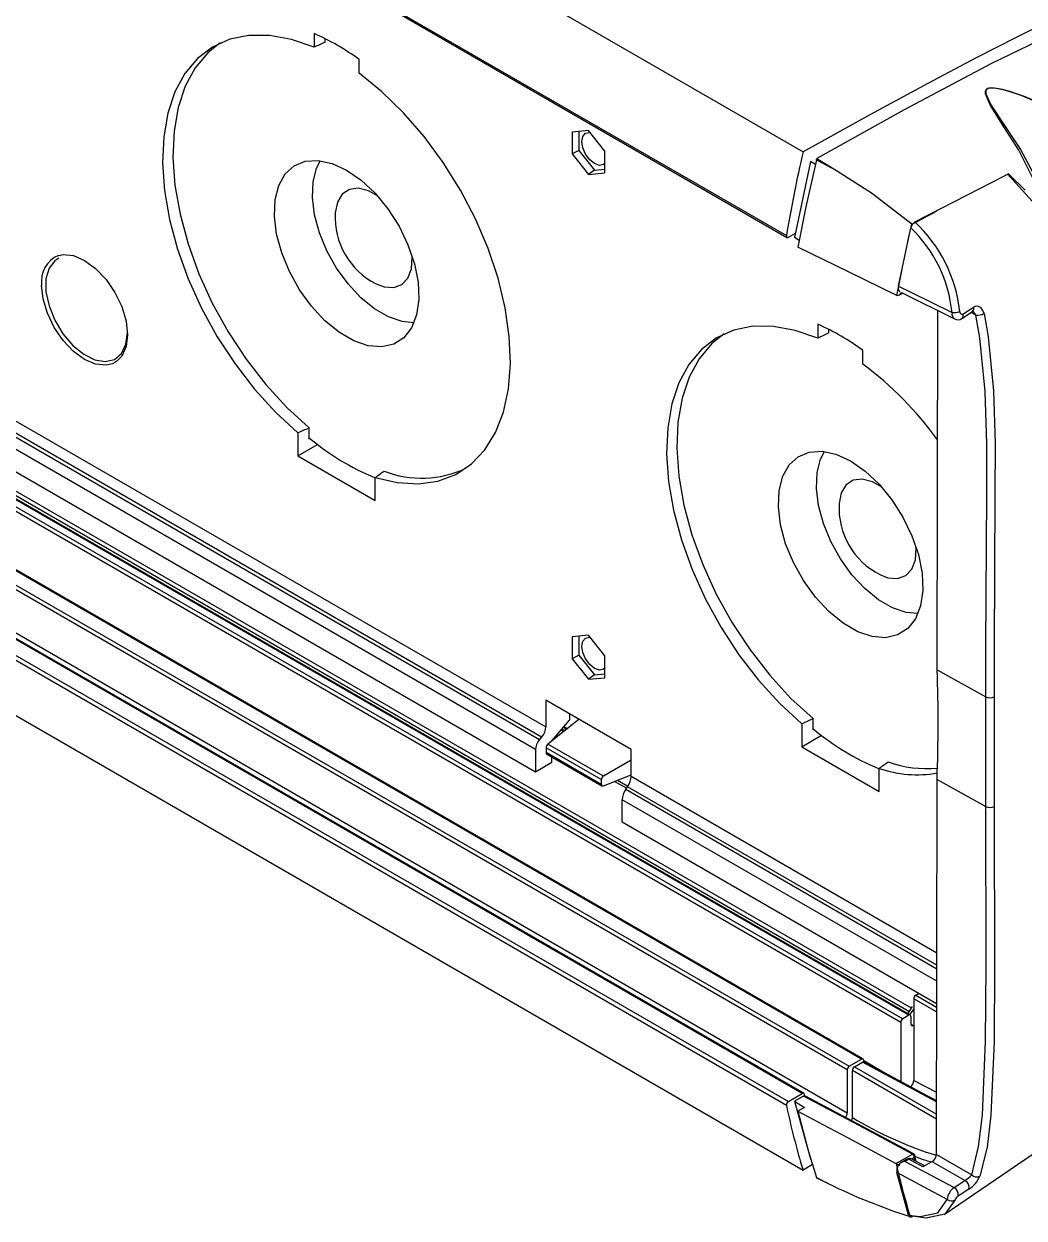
# Model space of a CAD drawing. Header units: inches. Extents: x 5 to 105, y 0 to 80.
# Drawn here: x 62.86 to 66.018, y 45.297 to 49.069 of the extents above; entities that cross this region are included whole.
import ezdxf

# ---------------------------------------------------------------- set-up
doc = ezdxf.new("R2010")
doc.units = ezdxf.units.IN
doc.header["$MEASUREMENT"] = 0

msp = doc.modelspace()

# ---------------------------------------------------------------- linework, layer by layer
for p, q in [((15.5047, 77.4224), (65.3201, 48.6645)), ((15.4523, 77.1577), (65.2677, 48.3999)), ((15.4541, 77.1521), (65.2695, 48.3943)), ((65.6286, 45.9155), (15.8131, 74.6734)), ((15.8196, 74.6846), (65.6351, 45.9268)), ((65.6546, 45.938), (15.8391, 74.6959)), ((65.6592, 45.9385), (15.8437, 74.6963)), ((65.6543, 45.9503), (15.884, 74.6821)), ((65.5052, 45.7993), (15.6897, 74.5571)), ((65.5098, 45.7997), (15.6943, 74.5576)), ((65.4597, 45.7655), (15.6443, 74.5234)), ((15.6508, 74.5346), (65.4662, 45.7768)), ((65.3179, 45.6912), (15.5025, 74.449)), ((65.3225, 45.6916), (15.5071, 74.4495)), ((65.2677, 45.6534), (15.4523, 74.4112)), ((15.4587, 74.4237), (65.2741, 45.6659)), ((15.6443, 74.3878), (65.4597, 45.63)), ((15.5047, 74.2071), (65.3201, 45.4492)), ((53.6431, 52.8992), (65.6616, 45.9611)), ((63.7759, 49.0384), (63.7759, 48.9946)), ((63.8107, 49.0112), (63.8107, 49.022)), ((63.9181, 48.9125), (63.9181, 48.9563)), ((64.6426, 48.7317), (64.5906, 48.7271)), ((64.5906, 48.7271), (64.5906, 48.6578)), ((64.6118, 48.7289), (64.6118, 48.6692)), ((64.6945, 48.6671), (64.6426, 48.7317)), ((64.6118, 48.6692), (64.5906, 48.6578)), ((64.5906, 48.6578), (64.6426, 48.5931)), ((64.6118, 48.6692), (64.6621, 48.6067)), ((64.6945, 48.5978), (64.6945, 48.6671)), ((65.3432, 48.6338), (65.2931, 48.3935)), ((65.3592, 48.6246), (65.3432, 48.6338)), ((65.3625, 48.6394), (65.4259, 48.6057)), ((65.3634, 48.6434), (65.4259, 48.6057)), ((64.6621, 48.6067), (64.6426, 48.5931)), ((64.6426, 48.5931), (64.6945, 48.5978)), ((64.6621, 48.6067), (64.6945, 48.6096)), ((65.6731, 48.443), (65.96, 48.5912)), ((65.963, 48.5919), (65.9683, 48.5946)), ((61.5949, 48.5299), (64.5078, 46.8483)), ((61.5781, 48.4889), (64.4884, 46.8089)), ((64.4947, 46.8163), (61.5836, 48.4969)), ((65.6646, 48.4359), (65.7417, 48.4769)), ((64.4753, 46.7769), (61.5667, 48.456)), ((65.6213, 48.2405), (65.6601, 48.4245)), ((65.651, 48.3814), (65.6633, 48.4369)), ((65.6633, 48.4369), (65.6646, 48.4359)), ((61.5667, 48.3857), (64.4753, 46.7066)), ((65.2741, 48.3947), (65.296, 48.4074)), ((65.3084, 48.3847), (65.2931, 48.3935)), ((65.6159, 48.2113), (65.6162, 48.2112)), ((65.6229, 48.2123), (65.6336, 48.2185)), ((65.6306, 48.2199), (65.6307, 48.22)), ((65.6307, 48.22), (65.7987, 48.1369)), ((65.7439, 47.0287), (65.7459, 48.163)), ((65.8216, 48.1383), (65.8553, 48.1603)), ((65.8563, 48.1605), (65.8564, 48.1604)), ((65.8656, 48.1491), (65.8506, 48.1572)), ((65.3671, 48.1198), (65.3671, 48.076)), ((65.4019, 48.0926), (65.4019, 48.1034)), ((65.5093, 47.9939), (65.5093, 48.0377)), ((63.7606, 47.7577), (63.7606, 47.7932)), ((63.7247, 47.7773), (63.7247, 47.7047)), ((63.7247, 47.7047), (63.7869, 47.7406)), ((63.7247, 47.7047), (63.9693, 47.5635)), ((63.9693, 47.5635), (63.9693, 47.6361)), ((64.6426, 47.1379), (64.5906, 47.1333)), ((64.5906, 47.1333), (64.5906, 47.064)), ((64.6118, 47.1352), (64.6118, 47.0754)), ((64.6945, 47.0733), (64.6426, 47.1379)), ((64.6118, 47.0754), (64.5906, 47.064)), ((64.6118, 47.0754), (64.6621, 47.0129)), ((64.6945, 47.004), (64.6945, 47.0733)), ((64.5906, 47.064), (64.6426, 46.9994)), ((65.7439, 47.0287), (65.8974, 46.9433)), ((64.6621, 47.0129), (64.6426, 46.9994)), ((64.6426, 46.9994), (64.6945, 47.004)), ((64.6621, 47.0129), (64.6945, 47.0158)), ((64.7774, 46.777), (64.5078, 46.9326)), ((64.5078, 46.9326), (64.5078, 46.8483)), ((65.8971, 46.597), (65.8974, 46.9433)), ((65.9236, 46.944), (65.9234, 46.5971)), ((64.583, 46.8892), (64.583, 46.8695)), ((64.6123, 46.8723), (64.5142, 46.7939)), ((64.5284, 46.8052), (64.583, 46.8695)), ((64.5639, 46.8336), (64.5563, 46.838)), ((64.5595, 46.8418), (64.568, 46.8369)), ((64.5729, 46.8408), (64.5633, 46.8463)), ((64.5752, 46.8426), (64.5651, 46.8484)), ((65.3159, 46.8587), (65.3159, 46.7861)), ((65.3518, 46.8391), (65.3518, 46.8746)), ((64.4947, 46.8163), (64.4884, 46.8089)), ((65.3159, 46.7861), (65.3782, 46.822)), ((64.4753, 46.7769), (64.4753, 46.7066)), ((64.6832, 46.682), (64.5088, 46.7827)), ((64.5088, 46.7827), (64.5088, 46.7677)), ((64.6832, 46.667), (64.5088, 46.7677)), ((64.5105, 46.7636), (64.6853, 46.6627)), ((64.6896, 46.6926), (64.5142, 46.7939)), ((64.7774, 46.6927), (64.7774, 46.777)), ((65.3159, 46.7861), (65.5605, 46.6449)), ((64.4753, 46.7066), (64.5274, 46.7377)), ((64.5274, 46.7377), (64.5274, 46.7538)), ((64.7774, 46.7433), (64.6896, 46.6926)), ((64.6896, 46.6626), (64.7774, 46.697)), ((64.7774, 46.6927), (65.7424, 46.1356)), ((65.5605, 46.6449), (65.5605, 46.7175)), ((64.6832, 46.682), (64.6832, 46.667)), ((64.7625, 46.6546), (64.7248, 46.6764)), ((64.7344, 46.6802), (64.7671, 46.6613)), ((64.7605, 46.6517), (64.766, 46.6597)), ((64.7605, 46.6517), (65.7423, 46.085)), ((65.7423, 46.0961), (64.766, 46.6597)), ((65.7413, 45.4981), (65.7433, 46.6828)), ((65.7433, 46.6828), (65.8971, 46.597)), ((64.7492, 46.5485), (64.7492, 46.6188)), ((65.7422, 46.0455), (64.7492, 46.6188)), ((64.7492, 46.5485), (65.7421, 45.9753)), ((65.6695, 45.9902), (65.6695, 45.7322)), ((65.742, 45.9483), (65.6695, 45.9902)), ((65.676, 46.0014), (65.6865, 46.0075)), ((65.676, 46.0014), (65.7421, 45.9633)), ((65.6546, 45.938), (65.6351, 45.9268)), ((65.6611, 45.9097), (65.6611, 45.9343)), ((65.6286, 45.9155), (65.6286, 45.7282)), ((65.6611, 45.9097), (65.6675, 45.9059)), ((65.6675, 45.9059), (65.6695, 45.9071)), ((65.4662, 45.7768), (65.5052, 45.7993)), ((65.4824, 45.7749), (65.5084, 45.7899)), ((65.7415, 45.6645), (65.5084, 45.7899)), ((65.5117, 45.7908), (65.5117, 45.7955)), ((65.5117, 45.7949), (65.6093, 45.7386)), ((65.7415, 45.6675), (65.5129, 45.7904)), ((65.4597, 45.7655), (65.4597, 45.63)), ((65.476, 45.6153), (65.476, 45.7636)), ((65.7414, 45.6104), (65.476, 45.7636)), ((65.4824, 45.7749), (65.7415, 45.6254)), ((65.6695, 45.7322), (65.7416, 45.6949)), ((65.2741, 45.6659), (65.3179, 45.6912)), ((65.3215, 45.683), (65.2931, 45.6666)), ((65.325, 45.6837), (65.3244, 45.6884)), ((65.6695, 45.5005), (65.326, 45.6835)), ((65.2931, 45.6666), (65.3251, 45.6469)), ((65.2931, 45.6666), (65.3432, 45.4843)), ((65.3251, 45.6469), (65.3041, 45.6348)), ((65.6135, 45.4699), (65.6653, 45.4998)), ((65.6494, 45.4836), (65.6289, 45.4718)), ((65.6541, 45.4831), (65.6424, 45.4764)), ((65.7039, 45.4624), (65.6628, 45.4843)), ((65.6717, 45.4886), (65.6635, 45.4839)), ((65.6744, 45.4781), (65.6717, 45.4886)), ((65.7413, 45.4981), (65.8528, 45.4337)), ((65.3497, 45.467), (65.3201, 45.4492)), ((65.6137, 45.4698), (65.6135, 45.4699)), ((65.7323, 45.4787), (65.6987, 45.4594)), ((65.8315, 45.416), (65.7282, 45.4756)), ((65.3625, 45.426), (65.399, 45.4065)), ((65.399, 45.4065), (65.3634, 45.4231)), ((65.6529, 45.3072), (65.6164, 45.4413)), ((65.7974, 45.3938), (65.8315, 45.416))]:
    msp.add_line(p, q)
at = {"flags": 128}
for points in [[(66.8489, 49.4243), (66.7244, 49.3576), (66.6257, 49.3078), (66.5453, 49.2705), (66.4762, 49.241), (66.4111, 49.2148), (66.3427, 49.1873), (66.2639, 49.1541), (66.1899, 49.121), (66.1014, 49.0792), (65.9951, 49.0267), (65.8673, 48.9612), (65.7145, 48.8805), (65.5333, 48.7823), (65.3201, 48.6645)], [(66.9219, 49.4137), (66.7084, 49.3056), (66.4953, 49.2082), (66.2061, 49.083), (65.9154, 48.9431), (65.6396, 48.7972), (65.3634, 48.6434)], [(63.7759, 48.9946), (63.7044, 49.0194), (63.6355, 49.0321), (63.5703, 49.0322), (63.51, 49.02), (63.4556, 48.9955), (63.4081, 48.9592), (63.3683, 48.9118), (63.3369, 48.854), (63.3145, 48.7869), (63.3014, 48.7117), (63.298, 48.6297), (63.3042, 48.5424), (63.32, 48.4512), (63.345, 48.3577), (63.3788, 48.2638), (63.4209, 48.1708), (63.4705, 48.0806), (63.5267, 47.9947), (63.5885, 47.9146), (63.6549, 47.8417), (63.7247, 47.7773)], [(63.4801, 49.0084), (63.441, 48.9775), (63.401, 48.93), (63.3695, 48.8721), (63.347, 48.8048), (63.334, 48.7294), (63.3306, 48.647), (63.3369, 48.5593), (63.3529, 48.4678), (63.3782, 48.374), (63.4124, 48.2797), (63.4548, 48.1866), (63.5048, 48.0962), (63.5614, 48.0102), (63.6237, 47.9301), (63.6905, 47.8573), (63.7606, 47.7932)], [(63.9693, 47.6361), (64.039, 47.62), (64.1054, 47.6162), (64.1672, 47.6249), (64.2234, 47.646), (64.273, 47.6789), (64.3151, 47.7233), (64.349, 47.7782), (64.374, 47.8427), (64.3897, 47.9157), (64.3959, 47.9959), (64.3925, 48.0819), (64.3794, 48.1721), (64.357, 48.2651), (64.3257, 48.3591), (64.2859, 48.4525), (64.2383, 48.5436), (64.1839, 48.6309), (64.1236, 48.7128), (64.0584, 48.7879), (63.9895, 48.8549), (63.9181, 48.9125)], [(66.0565, 48.5601), (66.0013, 48.6697), (65.9545, 48.7435), (65.9107, 48.8127), (65.8958, 48.8475), (65.8962, 48.857), (65.8986, 48.8612), (65.9034, 48.8646), (65.9063, 48.8656), (65.9138, 48.8668), (65.9243, 48.8665), (65.9506, 48.8618), (65.9768, 48.8545), (66.0155, 48.8413), (66.1239, 48.7965), (66.2289, 48.7418), (66.3216, 48.6787)], [(66.2383, 48.7325), (66.2271, 48.74), (66.1228, 48.7944), (66.0143, 48.8403), (65.9762, 48.8536), (65.9503, 48.861), (65.9243, 48.8659), (65.914, 48.8663), (65.9066, 48.8652), (65.9039, 48.8643), (65.8999, 48.8616), (65.8993, 48.861), (65.8971, 48.8568), (65.897, 48.8475), (65.9128, 48.8132), (65.9585, 48.7448), (66.0065, 48.6717), (66.0612, 48.5703)], [(64.6218, 48.6969), (64.6249, 48.7129), (64.6336, 48.723), (64.6467, 48.7255), (64.6477, 48.7254)], [(64.6945, 48.6275), (64.6905, 48.6244), (64.6775, 48.6218), (64.6621, 48.6272), (64.6467, 48.6396), (64.6336, 48.6572), (64.6249, 48.6773), (64.6218, 48.6969)], [(63.879, 48.607), (63.9249, 48.5751), (63.969, 48.5336), (64.0094, 48.4844), (64.0445, 48.4294), (64.0727, 48.3709), (64.0931, 48.3113), (64.1047, 48.2529), (64.107, 48.1983), (64.1, 48.1496), (64.084, 48.1088), (64.0595, 48.0777), (64.0277, 48.0574), (63.9898, 48.0488), (63.9473, 48.0523), (63.9021, 48.0676), (63.8559, 48.0943), (63.8106, 48.1312), (63.7682, 48.1767), (63.7302, 48.2291), (63.6984, 48.2862), (63.674, 48.3455), (63.6579, 48.4048), (63.6509, 48.4616), (63.6533, 48.5135), (63.6648, 48.5585), (63.6852, 48.5947), (63.7135, 48.6205), (63.7485, 48.635), (63.7889, 48.6376), (63.833, 48.6281), (63.879, 48.607)], [(64.0917, 48.1248), (64.0548, 48.1283), (64.0115, 48.1431), (63.9673, 48.1686), (63.9239, 48.2039), (63.8833, 48.2475), (63.8469, 48.2977), (63.8165, 48.3523), (63.793, 48.4092), (63.7777, 48.466), (63.771, 48.5203), (63.7732, 48.5701), (63.7843, 48.6131), (63.7962, 48.6369)], [(65.3625, 48.6394), (65.3292, 48.4911), (65.3041, 48.363)], [(65.3625, 48.6394), (65.363, 48.6415), (65.3634, 48.6434)], [(65.4259, 48.6057), (65.5359, 48.535), (65.6633, 48.4369)], [(66.0216, 48.5432), (65.973, 48.5904), (65.9683, 48.5946)], [(65.9726, 48.5881), (66.0437, 48.509), (66.0631, 48.4813)], [(63.9764, 48.5256), (63.9478, 48.5415), (63.9158, 48.5496), (63.8875, 48.546), (63.8649, 48.5311), (63.8496, 48.5059), (63.8429, 48.4723), (63.8428, 48.4713)], [(65.2677, 48.3999), (65.2676, 48.3982), (65.2678, 48.3967), (65.2683, 48.3954), (65.2691, 48.3945), (65.2701, 48.394), (65.2714, 48.3938), (65.2727, 48.3941), (65.2741, 48.3947)], [(65.6159, 48.2113), (65.4634, 48.2855), (65.3838, 48.3242), (65.3041, 48.363)], [(62.9697, 48.3289), (62.9574, 48.3208), (62.9391, 48.2967), (62.9296, 48.2631), (62.9296, 48.2225), (62.9391, 48.1779), (62.9574, 48.1327), (62.9831, 48.0901), (63.0143, 48.0535), (63.0487, 48.0253), (63.0838, 48.0079), (63.1169, 48.0023), (63.1456, 48.0092), (63.1678, 48.0278), (63.1818, 48.057), (63.1866, 48.0944)], [(62.9686, 48.3372), (62.9836, 48.3401), (63.0163, 48.3369), (63.0513, 48.3219), (63.0864, 48.2963), (63.1191, 48.2618), (63.1472, 48.2207), (63.1687, 48.1759), (63.1823, 48.1303), (63.1869, 48.0871), (63.1823, 48.0493), (63.1687, 48.0193), (63.1534, 48.0034)], [(63.9717, 48.248), (63.9972, 48.2382), (64.0276, 48.2359), (64.0533, 48.2453), (64.0725, 48.2655), (64.0836, 48.2952), (64.0858, 48.3321), (64.0855, 48.3365)], [(65.6162, 48.2112), (65.617, 48.2154), (65.6316, 48.289)], [(63.1393, 47.9955), (63.1191, 47.9907), (63.0864, 47.9939), (63.0513, 48.0089), (63.0163, 48.0344), (62.9836, 48.069), (62.9555, 48.11), (62.934, 48.1549), (62.9204, 48.2005), (62.9158, 48.2436)], [(65.6213, 48.2405), (65.6625, 48.2201), (65.7906, 48.1568)], [(65.8154, 48.1598), (65.8157, 48.1581), (65.8168, 48.1551), (65.8185, 48.1529), (65.8205, 48.1517), (65.8226, 48.1515), (65.8246, 48.1523)], [(65.8246, 48.1523), (65.8489, 48.1682), (65.8583, 48.1743)], [(65.8553, 48.16), (65.8559, 48.1605), (65.8561, 48.1606)], [(65.8916, 48.1543), (65.8884, 48.1634), (65.8823, 48.1718), (65.8747, 48.1766), (65.8665, 48.1775), (65.8583, 48.1743)], [(65.8974, 46.9433), (65.8978, 47.1013), (65.9, 47.5801), (65.9002, 47.7423), (65.8956, 47.9072), (65.8788, 48.0772), (65.8656, 48.1491)], [(65.8916, 48.1543), (65.9051, 48.0805), (65.9219, 47.9095), (65.9265, 47.7437), (65.9263, 47.5805), (65.9241, 47.1017), (65.9236, 46.944)], [(65.3671, 48.076), (65.2957, 48.1008), (65.2268, 48.1135), (65.1616, 48.1136), (65.1012, 48.1014), (65.0468, 48.0769), (64.9993, 48.0406), (64.9595, 47.9932), (64.9281, 47.9354), (64.9057, 47.8683), (64.8927, 47.7931), (64.8892, 47.7111), (64.8954, 47.6238), (64.9112, 47.5326), (64.9362, 47.4391), (64.9701, 47.3452), (65.0122, 47.2522), (65.0617, 47.162), (65.1179, 47.0761), (65.1798, 46.996), (65.2462, 46.9231), (65.3159, 46.8587)], [(65.0713, 48.0898), (65.0323, 48.0589), (64.9923, 48.0114), (64.9607, 47.9535), (64.9382, 47.8862), (64.9252, 47.8108), (64.9218, 47.7284), (64.9282, 47.6407), (64.9441, 47.5492), (64.9694, 47.4554), (65.0036, 47.3611), (65.0461, 47.2679), (65.096, 47.1776), (65.1527, 47.0916), (65.2149, 47.0115), (65.2817, 46.9387), (65.3518, 46.8746)], [(63.1534, 48.0034), (63.1472, 47.9994), (63.1393, 47.9955)], [(65.4702, 47.6884), (65.5162, 47.6565), (65.5603, 47.615), (65.6006, 47.5658), (65.6357, 47.5108), (65.664, 47.4523), (65.6843, 47.3927), (65.6959, 47.3343), (65.6983, 47.2797), (65.6913, 47.231), (65.6752, 47.1902), (65.6508, 47.1591), (65.6189, 47.1388), (65.581, 47.1302), (65.5386, 47.1337), (65.4933, 47.149), (65.4471, 47.1757), (65.4018, 47.2126), (65.3594, 47.2581), (65.3215, 47.3105), (65.2896, 47.3676), (65.2652, 47.4269), (65.2491, 47.4862), (65.2422, 47.543), (65.2445, 47.5949), (65.2561, 47.6399), (65.2764, 47.6761), (65.3047, 47.7019), (65.3398, 47.7164), (65.3802, 47.719), (65.4242, 47.7095), (65.4702, 47.6884)], [(65.683, 47.2062), (65.6461, 47.2097), (65.6027, 47.2245), (65.5585, 47.25), (65.5151, 47.2853), (65.4745, 47.3289), (65.4382, 47.3791), (65.4077, 47.4337), (65.3843, 47.4906), (65.3689, 47.5474), (65.3622, 47.6017), (65.3645, 47.6515), (65.3755, 47.6945), (65.3874, 47.7182)], [(65.5676, 47.607), (65.539, 47.6229), (65.5071, 47.631), (65.4787, 47.6274), (65.4561, 47.6125), (65.4408, 47.5873), (65.4341, 47.5537), (65.434, 47.5527)], [(65.563, 47.3294), (65.5884, 47.3196), (65.6188, 47.3173), (65.6446, 47.3267), (65.6637, 47.3469), (65.6748, 47.3766), (65.6771, 47.4135), (65.6767, 47.4179)], [(64.6218, 47.1032), (64.6249, 47.1192), (64.6336, 47.1292), (64.6467, 47.1318), (64.6477, 47.1316)], [(64.6945, 47.0337), (64.6905, 47.0306), (64.6775, 47.0281), (64.6621, 47.0334), (64.6467, 47.0459), (64.6336, 47.0635), (64.6249, 47.0836), (64.6218, 47.1032)], [(65.8528, 45.4337), (65.8746, 45.5235), (65.8864, 45.6228), (65.8964, 45.8557), (65.898, 46.0941), (65.8971, 46.597)], [(65.9234, 46.5971), (65.9234, 46.575), (65.9243, 46.0945), (65.9233, 45.8554), (65.9127, 45.622), (65.9011, 45.5216), (65.8786, 45.4299)], [(65.665, 45.9656), (65.6649, 45.9655), (65.6507, 45.9438)], [(65.6695, 45.9579), (65.6615, 45.9464), (65.6572, 45.9396)], [(65.3244, 45.6884), (65.3241, 45.6896), (65.3236, 45.6906), (65.323, 45.6913), (65.3222, 45.6918), (65.3212, 45.6921), (65.3202, 45.692), (65.3191, 45.6917), (65.3179, 45.6912)], [(65.3215, 45.683), (65.3237, 45.6838), (65.3256, 45.6837), (65.326, 45.6834)], [(65.6653, 45.4998), (65.4971, 45.5894), (65.3215, 45.683)], [(65.3041, 45.6348), (65.3362, 45.5107), (65.3625, 45.426)], [(65.3041, 45.6348), (65.3831, 45.5927), (65.4622, 45.5506), (65.6135, 45.4699)], [(65.6627, 45.4841), (65.662, 45.4846), (65.6583, 45.4848), (65.6541, 45.4831)], [(65.6987, 45.4594), (65.6892, 45.4644), (65.6735, 45.4728), (65.6541, 45.4831)], [(65.6711, 45.498), (65.6743, 45.4853), (65.6764, 45.4771)], [(65.7243, 45.4741), (65.697, 45.4821), (65.6736, 45.4919)], [(65.7658, 45.3087), (66.0432, 45.4987), (66.0602, 45.5111)], [(65.6424, 45.4764), (65.7255, 45.4321), (65.7974, 45.3938)], [(65.3625, 45.426), (65.363, 45.4244), (65.3634, 45.4231)], [(65.7756, 45.3564), (65.748, 45.3712), (65.6164, 45.4413)], [(65.8439, 45.3888), (65.8196, 45.373), (65.8098, 45.3666)], [(65.6529, 45.3072), (65.6905, 45.3021), (65.7462, 45.3137), (65.7756, 45.3564)], [(65.8001, 45.3551), (65.7681, 45.3099), (65.7087, 45.2974), (65.666, 45.3034)]]:
    msp.add_lwpolyline(points, dxfattribs=at)
for centre, radius, start, end in [((63.4588, 48.325), 0.7808, 53.967, 66.0384), ((69.929, 47.6144), 4.727, 167.1646, 170.4351), ((65.9641, 48.5805), 0.0115, 41.7979, 110.9222), ((65.9594, 48.5842), 0.0136, 2.9949, 49.3545), ((64.0785, 48.4585), 0.236, 176.8841, 243.1106), ((65.6884, 48.4185), 0.0289, 121.8762, 168.0172), ((65.3658, 48.1153), 0.4269, 5.5772, 46.4136), ((65.3639, 48.1104), 0.4541, 6.2511, 47.0904), ((63.0023, 48.2565), 0.0874, 112.6447, 188.4209), ((65.6384, 48.2351), 0.0179, 162.5757, 224.2176), ((65.6166, 48.2266), 0.0155, 268.4994, 334.0983), ((65.7927, 48.2414), 0.0846, 268.6188, 285.5367), ((65.8475, 48.1692), 0.012, 311.1688, 25.3516), ((65.8472, 48.1432), 0.0193, 17.8286, 61.9157), ((65.8092, 48.153), 0.0189, 168.4133, 236.8219), ((65.8092, 48.1533), 0.0191, 237.2987, 310.0412), ((65.8138, 48.1472), 0.012, 311.5909, 25.1233), ((65.8713, 48.1883), 0.0396, 261.6518, 300.7529), ((65.05, 47.4064), 0.7808, 53.9669, 66.0384), ((64.8368, 47.0948), 1.1228, 35.9974, 53.2049), ((64.2656, 48.3595), 0.7827, 229.8204, 247.7528), ((64.1162, 47.9597), 0.3256, 248.5931, 295.3183), ((65.6697, 47.5399), 0.236, 176.8841, 243.1106), ((61.1335, 46.8638), 4.6133, 357.7511, 2.0491), ((65.9098, 46.9676), 0.0273, 242.8611, 300.3579), ((65.8568, 47.4409), 0.7827, 229.8204, 247.7528), ((65.7147, 47.1025), 0.3858, 250.915, 274.4346), ((65.6804, 47.068), 0.3705, 251.1205, 279.8994), ((65.9101, 46.6223), 0.0284, 242.7559, 297.8236), ((65.6571, 45.9349), 0.00401, 350.7862, 129.2025), ((65.6427, 45.9149), 0.0141, 122.6058, 177.3944), ((65.665, 45.909), 0.00401, 170.7851, 309.2036), ((65.5077, 45.7962), 0.00401, 350.7863, 129.2037), ((65.4738, 45.7649), 0.0141, 122.6053, 177.3944), ((65.643, 45.7328), 0.0265, 307.4378, 358.7211), ((65.2813, 45.6543), 0.0136, 121.8607, 184.1463), ((67.4984, 46.1172), 2.2784, 191.7454, 197.0476), ((65.432, 45.6312), 0.0278, 324.3063, 357.4904), ((65.4548, 45.6152), 0.0212, 331.2574, 0.2219), ((66.1007, 46.647), 1.2062, 238.8041, 252.6382), ((65.6566, 45.4727), 0.013, 61.9359, 123.2562), ((65.6514, 45.4796), 0.00448, 51.8107, 115.5288), ((65.6679, 45.4967), 0.00411, 67.7822, 130.3323), ((65.6575, 45.488), 0.0142, 2.6523, 56.7701), ((65.6652, 45.4924), 0.00919, 13.7232, 61.9545), ((65.6682, 45.4935), 0.00602, 305.5784, 9.8741), ((67.9375, 46.004), 2.3844, 192.9466, 197.1212), ((65.6579, 45.5514), 0.0928, 241.5409, 249.4938), ((65.6504, 45.4466), 0.0344, 149.5767, 188.9358), ((65.6451, 45.4464), 0.0301, 95.224, 144.1104), ((66.2486, 47.1436), 1.9337, 243.9368, 252.24), ((65.7447, 45.5422), 0.1531, 304.5353, 314.9104), ((65.8206, 45.3946), 0.0241, 346.1745, 62.9776), ((65.792, 45.4679), 0.0946, 303.3115, 336.2975), ((65.8683, 45.4495), 0.0222, 225.4607, 297.5387), ((65.8249, 45.3528), 0.0494, 123.8482, 175.7247), ((65.7864, 45.3723), 0.0241, 346.3489, 62.8105), ((65.7887, 45.3714), 0.0199, 228.9443, 304.934), ((65.8249, 45.344), 0.0272, 123.6943, 155.8231), ((65.6606, 45.3094), 0.008, 195.8708, 311.8463)]:
    msp.add_arc(centre, radius, start, end)
for centre, major_axis, ratio, start_param, end_param in [((63.2782, 48.1248), (6.9198, 3.3746), 0.073638, 1.457922, 1.462962), ((64.8694, 47.2062), (6.9198, 3.3746), 0.073638, 1.457922, 1.462962), ((64.1375, 48.5817), (4.9566, 2.2649), 0.10364, 4.581767, 4.58903), ((64.2918, 48.4926), (3.8654, 2.9039), 0.102882, 4.551952, 4.559215), ((64.48, 46.8344), (0.0204, 0.0306), 0.616135, 4.525644, 5.537841), ((65.7288, 47.6631), (4.9566, 2.2649), 0.10364, 4.581767, 4.58903), ((64.5031, 46.7908), (0.0204, 0.0306), 0.616135, 1.384051, 2.396248), ((64.5147, 46.7868), (0.00403, 0.00827), 0.525016, 0.835944, 2.319474), ((64.5147, 46.7717), (0.00403, 0.00827), 0.525016, 2.319474, 3.104953), ((65.8831, 47.574), (3.8654, 2.9039), 0.102882, 4.551952, 4.559215), ((64.6903, 46.6854), (0.00525, 0.00756), 0.62527, 0.924529, 2.408059), ((64.7532, 46.6766), (0.0166, 0.0328), 0.535781, 4.455153, 5.46735), ((64.6903, 46.6704), (0.00525, 0.00756), 0.62527, 2.408059, 3.891589), ((64.7733, 46.6348), (0.0166, 0.0328), 0.535781, 1.313561, 2.325758), ((65.676, 45.9939), (0.00459, 0.00795), 0.578965, 0.786686, 2.354743), ((65.5084, 45.7824), (0.00459, 0.00796), 0.577206, 0.017449, 0.785165), ((65.4824, 45.7674), (0.00459, 0.00795), 0.577557, 0.785469, 2.355961), ((65.7283, 45.4906), (0.0092, 0.0159), 0.577557, 3.925045, 5.495537)]:
    msp.add_ellipse(centre, major_axis=major_axis, ratio=ratio, start_param=start_param, end_param=end_param)

doc.saveas('drawing.dxf')
